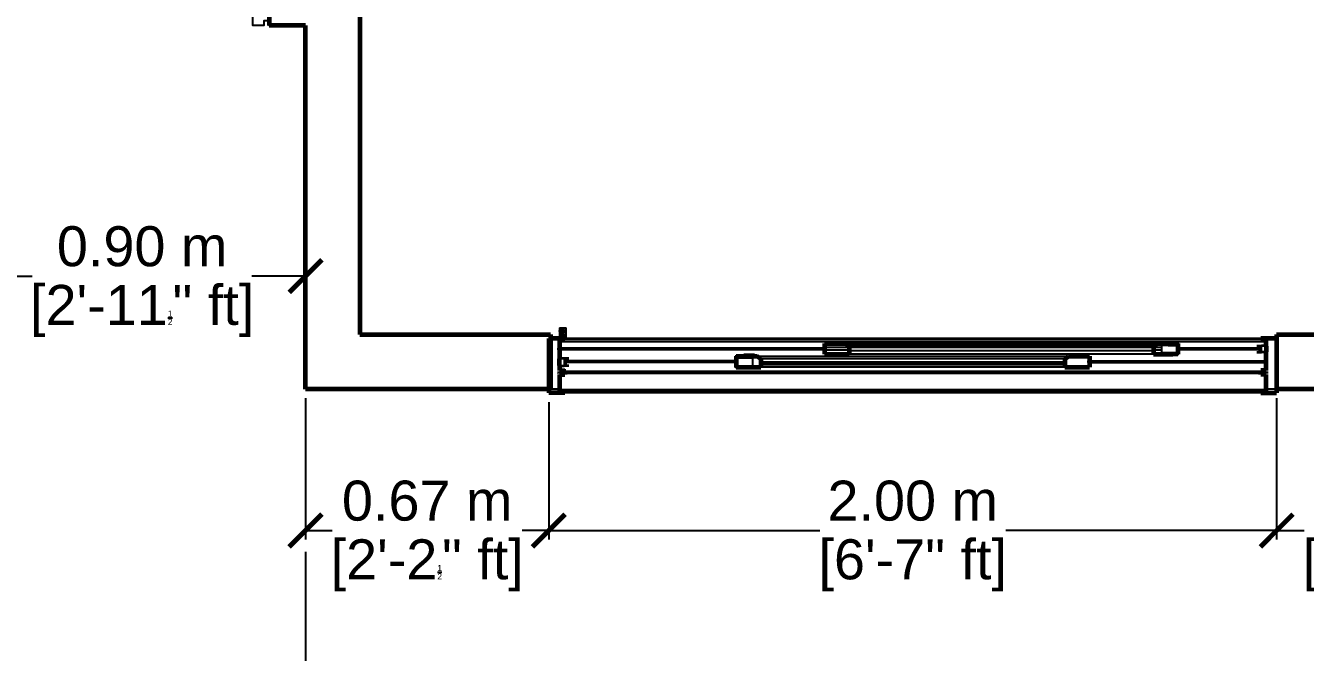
# Model space of a CAD drawing. Header units: metres. Extents: x 54.3 to 102.1, y 17 to 45.8.
# Drawn here: x 76.53 to 80.055, y 24.63 to 26.355 of the extents above; entities that cross this region are included whole.
import ezdxf

# ---------------------------------------------------------------- set-up
doc = ezdxf.new("R2010")
doc.units = ezdxf.units.M
doc.layers.get('Defpoints').update_dxf_attribs({"lineweight": 0})
doc.layers.add('A-WALL', color=6, linetype='Continuous', lineweight=60)
doc.layers.add('Edges', color=7, linetype='Continuous')
doc.styles.add('TEXTS', font='swissl.ttf')
doc.dimstyles.new('Copy of DIMTEXT', dxfattribs={"dimscale": 0.3, "dimtxt": 0.22, "dimasz": 0.18, "dimexe": 0.05, "dimexo": 0.05, "dimgap": 0.05, "dimtad": 0, "dimzin": 1, "dimdsep": 46, "dimtxsty": 'TEXTS', "dimblk": 'ARCHTICK', "dimcen": 0.1, "dimclrd": 256, "dimclre": 6, "dimclrt": 7, "dimadec": 0, "dimazin": 0, "dimtfac": 0.15, "dimtix": 1, "dimtofl": 0, "dimtmove": 1, "dimatfit": 3, "dimldrblk": 'OPEN', "dimfxl": 0, "dimtolj": 1, "dimtzin": 0, "dimarcsym": 0})

# ---------------------------------------------------------------- blocks, each defined once
blk = doc.blocks.new('*U173')
blk.add_lwpolyline([(33.6, 1013.3, -0.396717), (855.3, 192)], format="xyb")
for points in [[(72, 192), (33.6, 192), (33.6, 1013.3), (72, 1013.3)], [(33.6, 192), (16.8, 192), (16.8, 192), (16.8, 192), (16.8, 192), (16.8, 177), (0, 177), (0, 190.9), (0, 40.9), (0, 55.9), (16.8, 55.9), (16.8, 40.9), (33.6, 40.9), (33.6, 40.9), (50, 40.9), (50, 144), (33.6, 144)], [(888.9, 177), (888.9, 192), (888.9, 192), (888.9, 40.9), (888.9, 55.9), (872.1, 55.9), (872.1, 40.9), (855.3, 40.9), (855.3, 40.9), (838.9, 40.9), (838.9, 144), (855.3, 144), (855.3, 192), (872.1, 192), (872.1, 177)]]:
    blk.add_lwpolyline(points, close=True)
blk.add_lwpolyline([(33.6, 192), (72, 192)])
blk = doc.blocks.new('_ArchTick')
at = {"color": 0, "linetype": 'ByBlock', "const_width": 0.15}
blk.add_lwpolyline([(-0.5, -0.5), (0.5, 0.5)], dxfattribs=at)
blk = doc.blocks.new('*D193')
at = {"layer": 'Defpoints', "color": 0, "transparency": 16777216}
for p in [(77.3011, 25.3548), (77.9713, 25.3441), (77.9713, 24.9655)]:
    blk.add_point(p, dxfattribs=at)
at = {"layer": 'Edges', "color": 6, "lineweight": -2, "transparency": 16777216}
for p, q in [((77.3011, 25.3298), (77.3011, 24.9405)), ((77.9713, 25.3191), (77.9713, 24.9405))]:
    blk.add_line(p, q, dxfattribs=at)
at = {"layer": 'Edges', "lineweight": -2, "transparency": 16777216}
for p, q in [((77.3011, 24.9655), (77.3744, 24.9655)), ((77.9713, 24.9655), (77.898, 24.9655))]:
    blk.add_line(p, q, dxfattribs=at)
at = {"layer": 'Edges', "lineweight": -2, "transparency": 16777216, "xscale": 0.09, "yscale": 0.09, "zscale": 0.09, "rotation": 180}
blk.add_blockref('_ArchTick', (77.3011, 24.9655), dxfattribs=at)
at = {"layer": 'Edges', "lineweight": -2, "transparency": 16777216, "xscale": 0.09, "yscale": 0.09, "zscale": 0.09}
blk.add_blockref('_ArchTick', (77.9713, 24.9655), dxfattribs=at)
at = {"layer": 'Edges', "color": 7, "transparency": 16777216, "char_height": 0.11, "attachment_point": 5, "style": 'TEXTS', "bg_fill": 3, "box_fill_scale": 1.1, "bg_fill_color": 256, "bg_fill_true_color": 13158600, "bg_fill_transparency": 0}
for s, insert in [('\\A1;0.67 m', (77.6362, 25.047)), ('\\A1;[2\'-2{\\H0.15x;\\S1/2;}" ft]', (77.6362, 24.8697))]:
    blk.add_mtext(s, dxfattribs=dict(at, insert=insert))
blk = doc.blocks.new('_Open')
at = {"color": 0, "linetype": 'ByBlock', "lineweight": -2}
for p, q in [((-1, 0.167), (0, 0)), ((-1, -0.167), (0, 0)), ((0, 0), (-1, 0))]:
    blk.add_line(p, q, dxfattribs=at)
blk = doc.blocks.new('*D194')
at = {"layer": 'Defpoints', "color": 0, "transparency": 16777216}
for p in [(79.9761, 25.3548), (77.9713, 25.3441), (79.9761, 24.9655)]:
    blk.add_point(p, dxfattribs=at)
at = {"layer": 'Edges', "color": 6, "lineweight": -2, "transparency": 16777216}
for p, q in [((77.9713, 25.3191), (77.9713, 24.9405)), ((79.9761, 25.3298), (79.9761, 24.9405))]:
    blk.add_line(p, q, dxfattribs=at)
at = {"layer": 'Edges', "lineweight": -2, "transparency": 16777216}
for p, q in [((77.9713, 24.9655), (78.7175, 24.9655)), ((79.9761, 24.9655), (79.2299, 24.9655))]:
    blk.add_line(p, q, dxfattribs=at)
at = {"layer": 'Edges', "lineweight": -2, "transparency": 16777216, "xscale": 0.09, "yscale": 0.09, "zscale": 0.09, "rotation": 180}
blk.add_blockref('_ArchTick', (77.9713, 24.9655), dxfattribs=at)
at = {"layer": 'Edges', "lineweight": -2, "transparency": 16777216, "xscale": 0.09, "yscale": 0.09, "zscale": 0.09}
blk.add_blockref('_ArchTick', (79.9761, 24.9655), dxfattribs=at)
at = {"layer": 'Edges', "color": 7, "transparency": 16777216, "char_height": 0.11, "attachment_point": 5, "style": 'TEXTS', "bg_fill": 3, "box_fill_scale": 1.1, "bg_fill_color": 256, "bg_fill_true_color": 13158600, "bg_fill_transparency": 0}
for s, insert in [('\\A1;2.00 m', (78.9737, 25.047)), ('\\A1;[6\'-7" ft]', (78.9737, 24.8697))]:
    blk.add_mtext(s, dxfattribs=dict(at, insert=insert))
blk = doc.blocks.new('*D195')
at = {"layer": 'Defpoints', "color": 0, "transparency": 16777216}
for p in [(79.9761, 25.3548), (80.6511, 25.3548), (80.6511, 24.9655)]:
    blk.add_point(p, dxfattribs=at)
at = {"layer": 'Edges', "color": 6, "lineweight": -2, "transparency": 16777216}
for p, q in [((79.9761, 25.3298), (79.9761, 24.9405)), ((80.6511, 25.3298), (80.6511, 24.9405))]:
    blk.add_line(p, q, dxfattribs=at)
at = {"layer": 'Edges', "lineweight": -2, "transparency": 16777216}
for p, q in [((79.9761, 24.9655), (80.0518, 24.9655)), ((80.6511, 24.9655), (80.5754, 24.9655))]:
    blk.add_line(p, q, dxfattribs=at)
at = {"layer": 'Edges', "lineweight": -2, "transparency": 16777216, "xscale": 0.09, "yscale": 0.09, "zscale": 0.09, "rotation": 180}
blk.add_blockref('_ArchTick', (79.9761, 24.9655), dxfattribs=at)
at = {"layer": 'Edges', "lineweight": -2, "transparency": 16777216, "xscale": 0.09, "yscale": 0.09, "zscale": 0.09}
blk.add_blockref('_ArchTick', (80.6511, 24.9655), dxfattribs=at)
at = {"layer": 'Edges', "color": 7, "transparency": 16777216, "char_height": 0.11, "attachment_point": 5, "style": 'TEXTS', "bg_fill": 3, "box_fill_scale": 1.1, "bg_fill_color": 256, "bg_fill_true_color": 13158600, "bg_fill_transparency": 0}
for s, insert in [('\\A1;0.68 m', (80.3136, 25.047)), ('\\A1;[2\'-2{\\H0.15x;\\S1/2;}" ft]', (80.3136, 24.8697))]:
    blk.add_mtext(s, dxfattribs=dict(at, insert=insert))
blk = doc.blocks.new('*D196')
at = {"layer": 'Defpoints', "color": 0, "transparency": 16777216}
for p in [(77.3011, 25.3548), (80.6511, 25.3548), (77.3011, 24.4571)]:
    blk.add_point(p, dxfattribs=at)
at = {"layer": 'Edges', "color": 6, "lineweight": -2, "transparency": 16777216}
for p, q in [((77.3011, 24.9071), (77.3011, 24.4321)), ((80.6511, 24.9071), (80.6511, 24.4321))]:
    blk.add_line(p, q, dxfattribs=at)
at = {"layer": 'Edges', "lineweight": -2, "transparency": 16777216}
for p, q in [((77.3011, 24.4571), (78.7321, 24.4571)), ((80.6511, 24.4571), (79.2201, 24.4571))]:
    blk.add_line(p, q, dxfattribs=at)
at = {"layer": 'Edges', "lineweight": -2, "transparency": 16777216, "xscale": 0.09, "yscale": 0.09, "zscale": 0.09, "rotation": 180}
blk.add_blockref('_ArchTick', (77.3011, 24.4571), dxfattribs=at)
at = {"layer": 'Edges', "lineweight": -2, "transparency": 16777216, "xscale": 0.09, "yscale": 0.09, "zscale": 0.09}
blk.add_blockref('_ArchTick', (80.6511, 24.4571), dxfattribs=at)
at = {"layer": 'Edges', "color": 7, "transparency": 16777216, "insert": (78.9761, 24.3614), "char_height": 0.11, "attachment_point": 5, "style": 'TEXTS', "bg_fill": 3, "box_fill_scale": 1.1, "bg_fill_color": 256, "bg_fill_true_color": 13158600, "bg_fill_transparency": 0}
blk.add_mtext("\\A1;[11' ft]", dxfattribs=at)
at = {"layer": 'Edges', "color": 7, "transparency": 16777216, "insert": (78.9761, 24.5387), "char_height": 0.11, "attachment_point": 5, "style": 'TEXTS', "bg_fill": 3, "box_fill_scale": 1.1, "bg_fill_color": 256, "bg_fill_true_color": 13158600, "bg_fill_transparency": 0}
blk.add_mtext('\\A1;3.35 m', dxfattribs=at)
blk = doc.blocks.new('*D200')
at = {"layer": 'Defpoints', "color": 0, "transparency": 16777216}
for p in [(76.4011, 26.3548), (77.3011, 26.001), (77.3011, 25.6655)]:
    blk.add_point(p, dxfattribs=at)
at = {"layer": 'Edges', "color": 6, "lineweight": -2, "transparency": 16777216}
for p, q in [((76.4011, 26.1155), (76.4011, 25.6405)), ((77.3011, 25.976), (77.3011, 25.6405))]:
    blk.add_line(p, q, dxfattribs=at)
at = {"layer": 'Edges', "lineweight": -2, "transparency": 16777216}
for p, q in [((76.4011, 25.6655), (76.5486, 25.6655)), ((77.3011, 25.6655), (77.1536, 25.6655))]:
    blk.add_line(p, q, dxfattribs=at)
at = {"layer": 'Edges', "lineweight": -2, "transparency": 16777216, "xscale": 0.09, "yscale": 0.09, "zscale": 0.09, "rotation": 180}
blk.add_blockref('_ArchTick', (76.4011, 25.6655), dxfattribs=at)
at = {"layer": 'Edges', "lineweight": -2, "transparency": 16777216, "xscale": 0.09, "yscale": 0.09, "zscale": 0.09}
blk.add_blockref('_ArchTick', (77.3011, 25.6655), dxfattribs=at)
at = {"layer": 'Edges', "color": 7, "transparency": 16777216, "insert": (76.8511, 25.747), "char_height": 0.11, "attachment_point": 5, "style": 'TEXTS', "bg_fill": 3, "box_fill_scale": 1.1, "bg_fill_color": 256, "bg_fill_true_color": 13158600, "bg_fill_transparency": 0}
blk.add_mtext('\\A1;0.90 m', dxfattribs=at)
at = {"layer": 'Edges', "color": 7, "transparency": 16777216, "insert": (76.8511, 25.5697), "char_height": 0.11, "attachment_point": 5, "style": 'TEXTS', "bg_fill": 3, "box_fill_scale": 1.1, "bg_fill_color": 256, "bg_fill_true_color": 13158600, "bg_fill_transparency": 0}
blk.add_mtext('\\A1;[2\'-11{\\H0.15x;\\S1/2;}" ft]', dxfattribs=at)

msp = doc.modelspace()

# ---------------------------------------------------------------- linework, layer by layer
for p, q in [((78.0004, 25.523), (78.019, 25.523)), ((78.0004, 25.523), (78.0004, 25.4935)), ((78.019, 25.4935), (78.019, 25.523)), ((78.0136, 25.518), (78.0023, 25.518)), ((78.0023, 25.518), (78.0023, 25.5072)), ((78.0023, 25.5126), (78.0026, 25.5126)), ((78.0023, 25.5072), (78.0136, 25.5072)), ((78.0023, 25.5058), (78.0023, 25.4949)), ((78.0023, 25.5058), (78.0136, 25.5058)), ((78.0023, 25.4949), (78.0136, 25.4949)), ((78.0136, 25.5072), (78.0136, 25.518)), ((78.0136, 25.4949), (78.0136, 25.5058)), ((78.0156, 25.4935), (78.019, 25.4935)), ((79.9324, 25.4907), (78.0156, 25.4907)), ((79.9324, 25.4935), (78.019, 25.4935)), ((78.0004, 25.4854), (79.6537, 25.4854)), ((78.0004, 25.4692), (78.0004, 25.4676)), ((78.7305, 25.4676), (78.0004, 25.4676)), ((78.7305, 25.4628), (78.0004, 25.4628)), ((78.0004, 25.4619), (78.0004, 25.4628)), ((78.7988, 25.4692), (78.7305, 25.4692)), ((78.7988, 25.4619), (78.7305, 25.4619)), ((79.6467, 25.48), (78.7887, 25.48)), ((79.6366, 25.4597), (78.7988, 25.4597)), ((79.6586, 25.4692), (79.6366, 25.4692)), ((79.6586, 25.4619), (79.6366, 25.4619)), ((79.6537, 25.48), (79.6537, 25.4854)), ((79.6537, 25.4854), (79.6826, 25.4854)), ((79.6586, 25.48), (79.6586, 25.4747)), ((79.6777, 25.4747), (79.6586, 25.4747)), ((79.6586, 25.4747), (79.6586, 25.4692)), ((79.6586, 25.4692), (79.6586, 25.4619)), ((79.6586, 25.4619), (79.6586, 25.4549)), ((79.6586, 25.4549), (79.6898, 25.4549)), ((79.6777, 25.48), (79.6777, 25.4747)), ((79.6777, 25.4747), (79.6898, 25.4747)), ((79.6826, 25.4854), (79.9475, 25.4854)), ((79.6826, 25.48), (79.6826, 25.4854)), ((79.6898, 25.4747), (79.6898, 25.48)), ((79.6898, 25.4747), (79.7041, 25.4747)), ((79.6898, 25.451), (79.6898, 25.4549)), ((79.6898, 25.4549), (79.7041, 25.4549)), ((79.7041, 25.4691), (79.7039, 25.4691)), ((79.7039, 25.4684), (79.7039, 25.4691)), ((79.7041, 25.4684), (79.7039, 25.4684)), ((79.7039, 25.4684), (79.7039, 25.4616)), ((79.7041, 25.4616), (79.7039, 25.4616)), ((79.7039, 25.4616), (79.7039, 25.4608)), ((79.7041, 25.4608), (79.7039, 25.4608)), ((79.7041, 25.48), (79.7062, 25.48)), ((79.7062, 25.48), (79.7062, 25.4681)), ((79.7062, 25.4681), (79.9282, 25.4681)), ((79.7062, 25.4681), (79.7062, 25.4632)), ((79.7062, 25.4632), (79.9282, 25.4632)), ((79.7062, 25.4632), (79.7062, 25.451)), ((79.9217, 25.4747), (79.9346, 25.4747)), ((79.9217, 25.4726), (79.9282, 25.4726)), ((79.9217, 25.457), (79.9282, 25.457)), ((79.9217, 25.4549), (79.9346, 25.4549)), ((79.9282, 25.4726), (79.9282, 25.4681)), ((79.9282, 25.4726), (79.9346, 25.4726)), ((79.9282, 25.4681), (79.9288, 25.4681)), ((79.9282, 25.4681), (79.9282, 25.4632)), ((79.9282, 25.4632), (79.9288, 25.4632)), ((79.9282, 25.4632), (79.9282, 25.457)), ((79.9282, 25.457), (79.9346, 25.457)), ((79.9318, 25.4681), (79.9335, 25.4681)), ((79.9318, 25.4632), (79.9335, 25.4632)), ((79.9342, 25.4681), (79.9346, 25.4681)), ((79.9342, 25.4632), (79.9346, 25.4632)), ((79.9475, 25.4747), (79.9346, 25.4747)), ((79.9346, 25.4747), (79.9346, 25.4726)), ((79.9475, 25.4726), (79.9346, 25.4726)), ((79.9346, 25.4681), (79.9346, 25.4726)), ((79.9346, 25.4632), (79.9346, 25.4681)), ((79.9346, 25.457), (79.9346, 25.4632)), ((79.9346, 25.457), (79.9346, 25.4549)), ((79.9474, 25.457), (79.9346, 25.457)), ((79.9474, 25.4549), (79.9346, 25.4549)), ((78.0004, 25.4404), (78.0133, 25.4404)), ((78.0133, 25.4382), (78.0004, 25.4382)), ((78.0004, 25.4199), (78.0133, 25.4199)), ((78.0004, 25.4177), (78.0133, 25.4177)), ((78.0133, 25.4404), (78.0133, 25.4382)), ((78.0133, 25.4404), (78.0262, 25.4404)), ((78.0133, 25.4382), (78.0133, 25.4199)), ((78.0193, 25.4382), (78.0133, 25.4382)), ((78.0133, 25.4177), (78.0133, 25.4199)), ((78.0133, 25.4199), (78.0193, 25.4199)), ((78.0262, 25.4177), (78.0133, 25.4177)), ((78.0175, 25.4327), (78.0166, 25.4327)), ((78.0175, 25.4279), (78.0166, 25.4279)), ((78.0188, 25.4327), (78.0182, 25.4327)), ((78.0188, 25.4279), (78.0182, 25.4279)), ((78.0193, 25.4327), (78.0192, 25.4327)), ((78.0193, 25.4279), (78.0192, 25.4279)), ((78.0193, 25.4327), (78.0193, 25.4382)), ((78.0193, 25.4382), (78.0262, 25.4382)), ((78.4843, 25.4327), (78.0193, 25.4327)), ((78.0193, 25.4279), (78.0193, 25.4327)), ((78.4843, 25.4279), (78.0193, 25.4279)), ((78.0193, 25.4199), (78.0193, 25.4279)), ((78.0262, 25.4199), (78.0193, 25.4199)), ((78.4872, 25.4457), (78.4843, 25.4457)), ((78.4843, 25.4457), (78.4843, 25.4327)), ((78.4843, 25.4327), (78.4843, 25.4289)), ((78.4843, 25.4289), (78.4843, 25.4279)), ((78.4843, 25.4279), (78.4843, 25.4278)), ((78.4843, 25.4137), (78.4843, 25.4278)), ((78.4872, 25.4404), (78.5135, 25.4404)), ((78.4872, 25.4328), (78.4873, 25.4328)), ((78.4872, 25.4316), (78.4873, 25.4316)), ((78.4872, 25.4261), (78.4873, 25.4261)), ((78.4872, 25.4249), (78.4873, 25.4249)), ((78.5327, 25.4177), (78.4872, 25.4177)), ((78.4873, 25.4328), (78.4873, 25.4316)), ((78.4873, 25.4261), (78.4873, 25.4316)), ((78.4873, 25.4249), (78.4873, 25.4261)), ((78.5086, 25.4457), (78.5086, 25.451)), ((78.5086, 25.451), (78.5376, 25.451)), ((78.5135, 25.4457), (78.5135, 25.4404)), ((78.5135, 25.4404), (78.5327, 25.4404)), ((78.5327, 25.4457), (78.5327, 25.4404)), ((78.5327, 25.4404), (78.5327, 25.4177)), ((78.5376, 25.4457), (78.5376, 25.451)), ((78.5446, 25.4457), (79.403, 25.4457)), ((79.3927, 25.4382), (78.5549, 25.4382)), ((79.6366, 25.451), (78.7988, 25.451)), ((79.4607, 25.4327), (79.9474, 25.4328)), ((79.4607, 25.4279), (79.9474, 25.428)), ((79.7041, 25.451), (79.7062, 25.451)), ((78.0156, 25.4097), (78.0156, 25.406)), ((79.9324, 25.4033), (78.0156, 25.4033)), ((79.9324, 25.398), (78.0156, 25.398)), ((78.4872, 25.4137), (78.4843, 25.4137)), ((78.4872, 25.415), (78.4872, 25.4137)), ((78.4872, 25.4137), (78.4915, 25.4137)), ((79.3927, 25.415), (78.5549, 25.415)), ((79.3927, 25.4151), (79.4607, 25.4151)), ((78.0004, 25.3548), (77.9761, 25.3548)), ((79.9475, 25.3522), (78.0004, 25.3522)), ((79.9324, 25.3469), (78.0156, 25.3469)), ((79.9761, 25.3548), (79.9475, 25.3548)), ((79.9324, 25.3441), (78.0156, 25.3441))]:
    msp.add_line(p, q)
at = {"layer": 'A-WALL'}
for p, q in [((77.4511, 27.5048), (77.4511, 25.5048)), ((77.2011, 26.5048), (77.2011, 26.3548)), ((77.3011, 26.3548), (77.2011, 26.3548)), ((77.3011, 25.3548), (77.3011, 26.3548)), ((77.4511, 25.5048), (77.9761, 25.5048)), ((77.9713, 25.4935), (77.9713, 25.3548)), ((77.9761, 25.4935), (77.9713, 25.4935)), ((77.9761, 25.5048), (77.9761, 25.4935)), ((77.9761, 25.4935), (77.9761, 25.3548)), ((78.0004, 25.4935), (77.9761, 25.4935)), ((78.0004, 25.4935), (78.0156, 25.4935)), ((78.0156, 25.4907), (78.0004, 25.4907)), ((78.0004, 25.4907), (78.0004, 25.4854)), ((78.0041, 25.5143), (78.0042, 25.515)), ((78.0042, 25.5135), (78.0041, 25.5143)), ((78.0042, 25.515), (78.0046, 25.5157)), ((78.0046, 25.5128), (78.0042, 25.5135)), ((78.0042, 25.4985), (78.0043, 25.4993)), ((78.0043, 25.4978), (78.0042, 25.4985)), ((78.0043, 25.4993), (78.0047, 25.5)), ((78.0047, 25.4971), (78.0043, 25.4978)), ((78.0046, 25.5157), (78.0052, 25.5163)), ((78.0052, 25.5122), (78.0046, 25.5128)), ((78.0047, 25.5), (78.0053, 25.5005)), ((78.0053, 25.4965), (78.0047, 25.4971)), ((78.0052, 25.5163), (78.006, 25.5168)), ((78.006, 25.5118), (78.0052, 25.5122)), ((78.0053, 25.5005), (78.0061, 25.501)), ((78.0061, 25.4961), (78.0053, 25.4965)), ((78.006, 25.5168), (78.007, 25.5171)), ((78.007, 25.5115), (78.006, 25.5118)), ((78.0061, 25.501), (78.007, 25.5013)), ((78.007, 25.4958), (78.0061, 25.4961)), ((78.007, 25.5171), (78.008, 25.5172)), ((78.008, 25.5114), (78.007, 25.5115)), ((78.007, 25.5013), (78.008, 25.5014)), ((78.008, 25.4957), (78.007, 25.4958)), ((78.008, 25.5172), (78.009, 25.5171)), ((78.009, 25.5115), (78.008, 25.5114)), ((78.008, 25.5014), (78.009, 25.5013)), ((78.009, 25.4958), (78.008, 25.4957)), ((78.009, 25.5171), (78.0099, 25.5168)), ((78.0099, 25.5118), (78.009, 25.5115)), ((78.009, 25.5013), (78.0099, 25.501)), ((78.0099, 25.4961), (78.009, 25.4958)), ((78.0099, 25.5168), (78.0107, 25.5163)), ((78.0107, 25.5122), (78.0099, 25.5118)), ((78.0099, 25.501), (78.0107, 25.5005)), ((78.0107, 25.4965), (78.0099, 25.4961)), ((78.0107, 25.5163), (78.0114, 25.5157)), ((78.0114, 25.5128), (78.0107, 25.5122)), ((78.0107, 25.5005), (78.0113, 25.5)), ((78.0113, 25.4971), (78.0107, 25.4965)), ((78.0113, 25.5), (78.0117, 25.4993)), ((78.0117, 25.4978), (78.0113, 25.4971)), ((78.0114, 25.5157), (78.0118, 25.515)), ((78.0118, 25.5135), (78.0114, 25.5128)), ((78.0117, 25.4993), (78.0118, 25.4985)), ((78.0118, 25.4985), (78.0117, 25.4978)), ((78.0118, 25.515), (78.0119, 25.5143)), ((78.0119, 25.5143), (78.0118, 25.5135)), ((78.0156, 25.4935), (78.0156, 25.4907)), ((79.9324, 25.4935), (79.9324, 25.4907)), ((79.9761, 25.4935), (79.9324, 25.4935)), ((79.9324, 25.4892), (79.9324, 25.4907)), ((79.9324, 25.4892), (79.9475, 25.4892)), ((79.9475, 25.4854), (79.9475, 25.4892)), ((79.9761, 25.5048), (80.5011, 25.5048)), ((79.9761, 25.5048), (79.9761, 25.4935)), ((79.9761, 25.4935), (79.9761, 25.3548)), ((78.0004, 25.4854), (78.0004, 25.4676)), ((78.0004, 25.4628), (78.0004, 25.4676)), ((78.0004, 25.4628), (78.0004, 25.4404)), ((78.7305, 25.48), (78.7887, 25.48)), ((78.7305, 25.48), (78.7305, 25.4692)), ((78.7305, 25.4692), (78.7305, 25.4676)), ((78.7305, 25.4676), (78.7305, 25.4628)), ((78.7305, 25.4619), (78.7305, 25.4628)), ((78.7305, 25.4619), (78.7305, 25.451)), ((78.7988, 25.4726), (78.7887, 25.48)), ((79.6366, 25.4726), (78.7988, 25.4726)), ((78.7988, 25.4726), (78.7988, 25.4692)), ((78.7988, 25.4692), (78.7988, 25.4619)), ((78.7988, 25.4619), (78.7988, 25.4597)), ((78.7988, 25.4597), (78.7988, 25.451)), ((79.6366, 25.4726), (79.6467, 25.48)), ((79.6366, 25.4726), (79.6366, 25.4692)), ((79.6366, 25.4692), (79.6366, 25.4619)), ((79.6366, 25.4619), (79.6366, 25.4597)), ((79.6366, 25.4597), (79.6366, 25.451)), ((79.6467, 25.48), (79.6537, 25.48)), ((79.6537, 25.48), (79.6586, 25.48)), ((79.6777, 25.48), (79.6586, 25.48)), ((79.6826, 25.48), (79.6777, 25.48)), ((79.6826, 25.48), (79.6898, 25.48)), ((79.7041, 25.48), (79.6898, 25.48)), ((79.7041, 25.48), (79.7041, 25.4747)), ((79.7041, 25.4747), (79.7041, 25.4691)), ((79.7041, 25.4691), (79.7041, 25.4684)), ((79.7041, 25.4684), (79.7041, 25.4616)), ((79.7041, 25.4616), (79.7041, 25.4608)), ((79.7041, 25.4608), (79.7041, 25.4549)), ((79.7041, 25.4549), (79.7041, 25.451)), ((79.9475, 25.4726), (79.9474, 25.457)), ((79.9474, 25.4549), (79.9474, 25.457)), ((79.9474, 25.4328), (79.9474, 25.4549)), ((79.9475, 25.4747), (79.9475, 25.4854)), ((79.9475, 25.4726), (79.9475, 25.4747)), ((78.0004, 25.4404), (78.0004, 25.4382)), ((78.0004, 25.4199), (78.0004, 25.4382)), ((78.0004, 25.4199), (78.0004, 25.4177)), ((78.0004, 25.4177), (78.0004, 25.406)), ((78.4872, 25.4457), (78.4872, 25.4404)), ((78.4872, 25.4457), (78.5086, 25.4457)), ((78.4872, 25.4404), (78.4872, 25.4328)), ((78.4872, 25.4328), (78.4872, 25.4316)), ((78.4872, 25.4316), (78.4872, 25.4261)), ((78.4872, 25.4261), (78.4872, 25.4249)), ((78.4872, 25.4249), (78.4872, 25.4177)), ((78.4872, 25.4177), (78.4872, 25.415)), ((78.5086, 25.4457), (78.5135, 25.4457)), ((78.5135, 25.4457), (78.5327, 25.4457)), ((78.5327, 25.4457), (78.5376, 25.4457)), ((78.5376, 25.4457), (78.5446, 25.4457)), ((78.5549, 25.4382), (78.5446, 25.4457)), ((78.5549, 25.4382), (78.5549, 25.4251)), ((79.3927, 25.4251), (78.5549, 25.4251)), ((78.5549, 25.4251), (78.5549, 25.415)), ((78.7305, 25.451), (78.7988, 25.451)), ((79.3927, 25.4382), (79.403, 25.4457)), ((79.3927, 25.4382), (79.3927, 25.4251)), ((79.3927, 25.4251), (79.3927, 25.4151)), ((79.403, 25.4457), (79.4607, 25.4457)), ((79.4607, 25.4457), (79.4607, 25.4327)), ((79.4607, 25.4279), (79.4607, 25.4327)), ((79.4607, 25.4279), (79.4607, 25.4151)), ((79.6366, 25.451), (79.6898, 25.451)), ((79.7041, 25.451), (79.6898, 25.451)), ((79.9474, 25.428), (79.9474, 25.4328)), ((79.9474, 25.4061), (79.9474, 25.428)), ((78.0004, 25.406), (78.0156, 25.406)), ((78.0004, 25.4033), (78.0156, 25.4033)), ((78.0004, 25.4031), (78.0004, 25.4033)), ((78.0004, 25.4031), (78.0004, 25.3982)), ((78.0004, 25.398), (78.0004, 25.3982)), ((78.0004, 25.398), (78.0156, 25.398)), ((78.0004, 25.3952), (78.0156, 25.3952)), ((78.0004, 25.3952), (78.0004, 25.3548)), ((78.0156, 25.406), (78.0156, 25.4033)), ((78.0156, 25.398), (78.0156, 25.3952)), ((78.4872, 25.415), (78.5549, 25.415)), ((79.3927, 25.415), (79.4607, 25.4151)), ((79.3927, 25.4151), (79.3927, 25.415)), ((79.9324, 25.4033), (79.9324, 25.4061)), ((79.9474, 25.4061), (79.9324, 25.4061)), ((79.9474, 25.4033), (79.9324, 25.4033)), ((79.9324, 25.3952), (79.9324, 25.398)), ((79.9474, 25.398), (79.9324, 25.398)), ((79.9474, 25.3952), (79.9324, 25.3952)), ((79.9474, 25.398), (79.9474, 25.4033)), ((79.9475, 25.3548), (79.9474, 25.3952)), ((77.9713, 25.3548), (77.3011, 25.3548)), ((77.9761, 25.3548), (77.9713, 25.3548)), ((77.9713, 25.3548), (77.9713, 25.3441)), ((78.0004, 25.3548), (78.0004, 25.3522)), ((78.0004, 25.3522), (78.0004, 25.3469)), ((78.0156, 25.3469), (78.0004, 25.3469)), ((78.0156, 25.3469), (78.0156, 25.3441)), ((79.9324, 25.3441), (79.9324, 25.3469)), ((79.9324, 25.3469), (79.9475, 25.3469)), ((79.9475, 25.3522), (79.9475, 25.3548)), ((79.9475, 25.3469), (79.9475, 25.3522)), ((80.3136, 25.3548), (79.9761, 25.3548)), ((79.9761, 25.3548), (79.9761, 25.3441)), ((78.0156, 25.3441), (77.9713, 25.3441)), ((79.9324, 25.3441), (79.9761, 25.3441))]:
    msp.add_line(p, q, dxfattribs=at)

# ---------------------------------------------------------------- block references
at = {"xscale": -0.0009000000000045201, "yscale": 0.0009000000000045201, "zscale": 0.0009000000000045201}
msp.add_blockref('*U173', (77.2011, 26.3179), dxfattribs=at)

# ---------------------------------------------------------------- next in the draw order: dimensions: what is measured, and where the dimension line sits
at = {"layer": 'Edges'}
for base, p1, p2, picture, middle in [((77.3011, 25.6655), (76.4011, 26.3548), (77.3011, 26.001), '*D200', (76.8511, 25.6655)), ((77.9713, 24.9655), (77.3011, 25.3548), (77.9713, 25.3441), '*D193', (77.6362, 24.9655))]:
    dim = msp.add_linear_dim(base=base, p1=p1, p2=p2, dimstyle='Copy of DIMTEXT', override={"dimscale": 0.5, "dimpost": ' m\\X', "dimfxl": 0.9, "dimfxlon": 1, "dimtfill": 1}, dxfattribs=at)
    dim.commit()
    dim.dimension.update_dxf_attribs({"geometry": picture, "text_midpoint": middle})

# ---------------------------------------------------------------- next in the draw order: dimensions: what is measured, and where the dimension line sits
dim = msp.add_linear_dim(base=(79.9761, 24.9655), p1=(77.9713, 25.3441), p2=(79.9761, 25.3548), dimstyle='Copy of DIMTEXT', override={"dimscale": 0.5, "dimpost": ' m\\X', "dimfxl": 0.9, "dimfxlon": 1, "dimtfill": 1}, dxfattribs=at)
dim.commit()
dim.dimension.update_dxf_attribs({"geometry": '*D194', "text_midpoint": (78.9737, 24.9655)})

# ---------------------------------------------------------------- next in the draw order: dimensions: what is measured, and where the dimension line sits
dim = msp.add_linear_dim(base=(80.6510950449, 24.9654740647), p1=(79.9760950449, 25.3547895784), p2=(80.6510950449, 25.3547895784), dimstyle='Copy of DIMTEXT', override={"dimscale": 0.5, "dimpost": ' m\\X', "dimfxl": 0.9, "dimfxlon": 1, "dimtfill": 1}, dxfattribs=at)
dim.commit()
dim.dimension.update_dxf_attribs({"geometry": '*D195', "text_midpoint": (80.3135950449, 24.9654740647)})

# ---------------------------------------------------------------- next in the draw order: dimensions: what is measured, and where the dimension line sits
dim = msp.add_linear_dim(base=(77.3011, 24.4571), p1=(80.6511, 25.3548), p2=(77.3011, 25.3548), dimstyle='Copy of DIMTEXT', override={"dimscale": 0.5, "dimpost": ' m\\X', "dimfxl": 0.9, "dimfxlon": 1, "dimtfill": 1}, dxfattribs=at)
dim.commit()
dim.dimension.update_dxf_attribs({"geometry": '*D196', "text_midpoint": (78.9761, 24.4571)})

doc.saveas('drawing.dxf')
